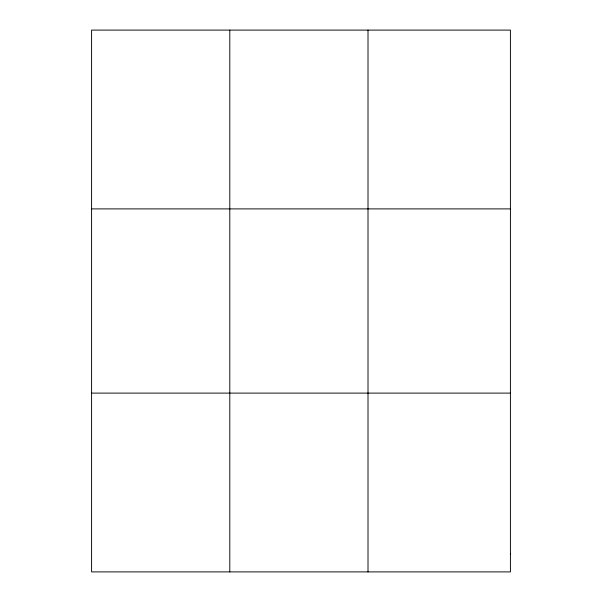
<?xml version="1.0" encoding="UTF-8"?>
<svg xmlns="http://www.w3.org/2000/svg" width="602" height="602" viewBox="0 0 602 602"><rect width="100%" height="100%" fill="white"/><g stroke="black" fill="none" stroke-linecap="round" stroke-linejoin="round"><path stroke-width="0.9" d="M229.798 571.9L229.798 30.1M368.01 571.9L368.01 30.1M91.587 208.894L510.413 208.894M91.587 393.106L510.413 393.106M510.413 554.021L510.413 571.9L91.587 571.9L91.587 30.1L510.413 30.1L510.413 554.021"/></g></svg>
